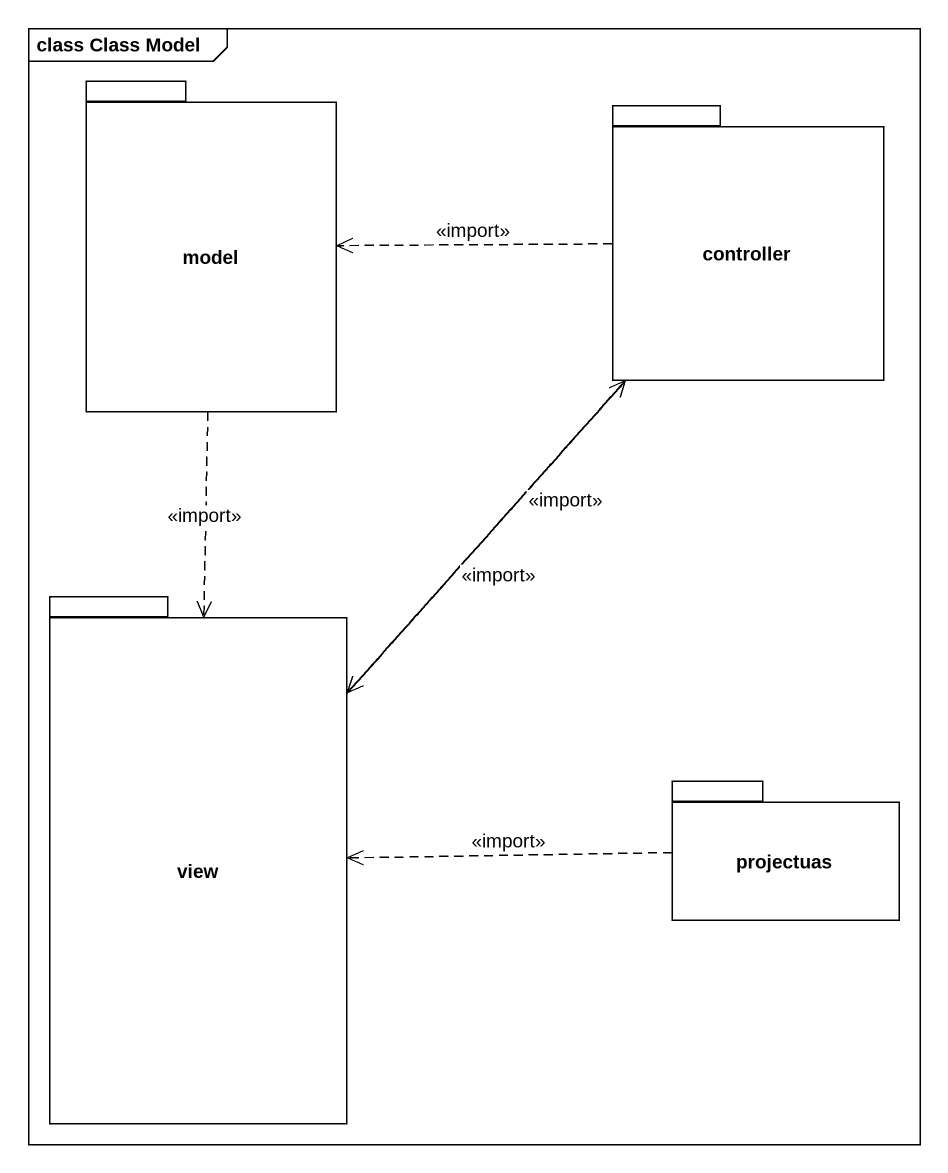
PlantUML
@startuml
mainframe class Class Model
package model {
}
package controller {
}
package view {
}
package projectuas {
}
model ..> view : <<import>>
controller .left.> model : <<import>>
controller ..> view : <<import>>
view .up.> controller : <<import>>
projectuas .left.> view : <<import>>
@enduml
